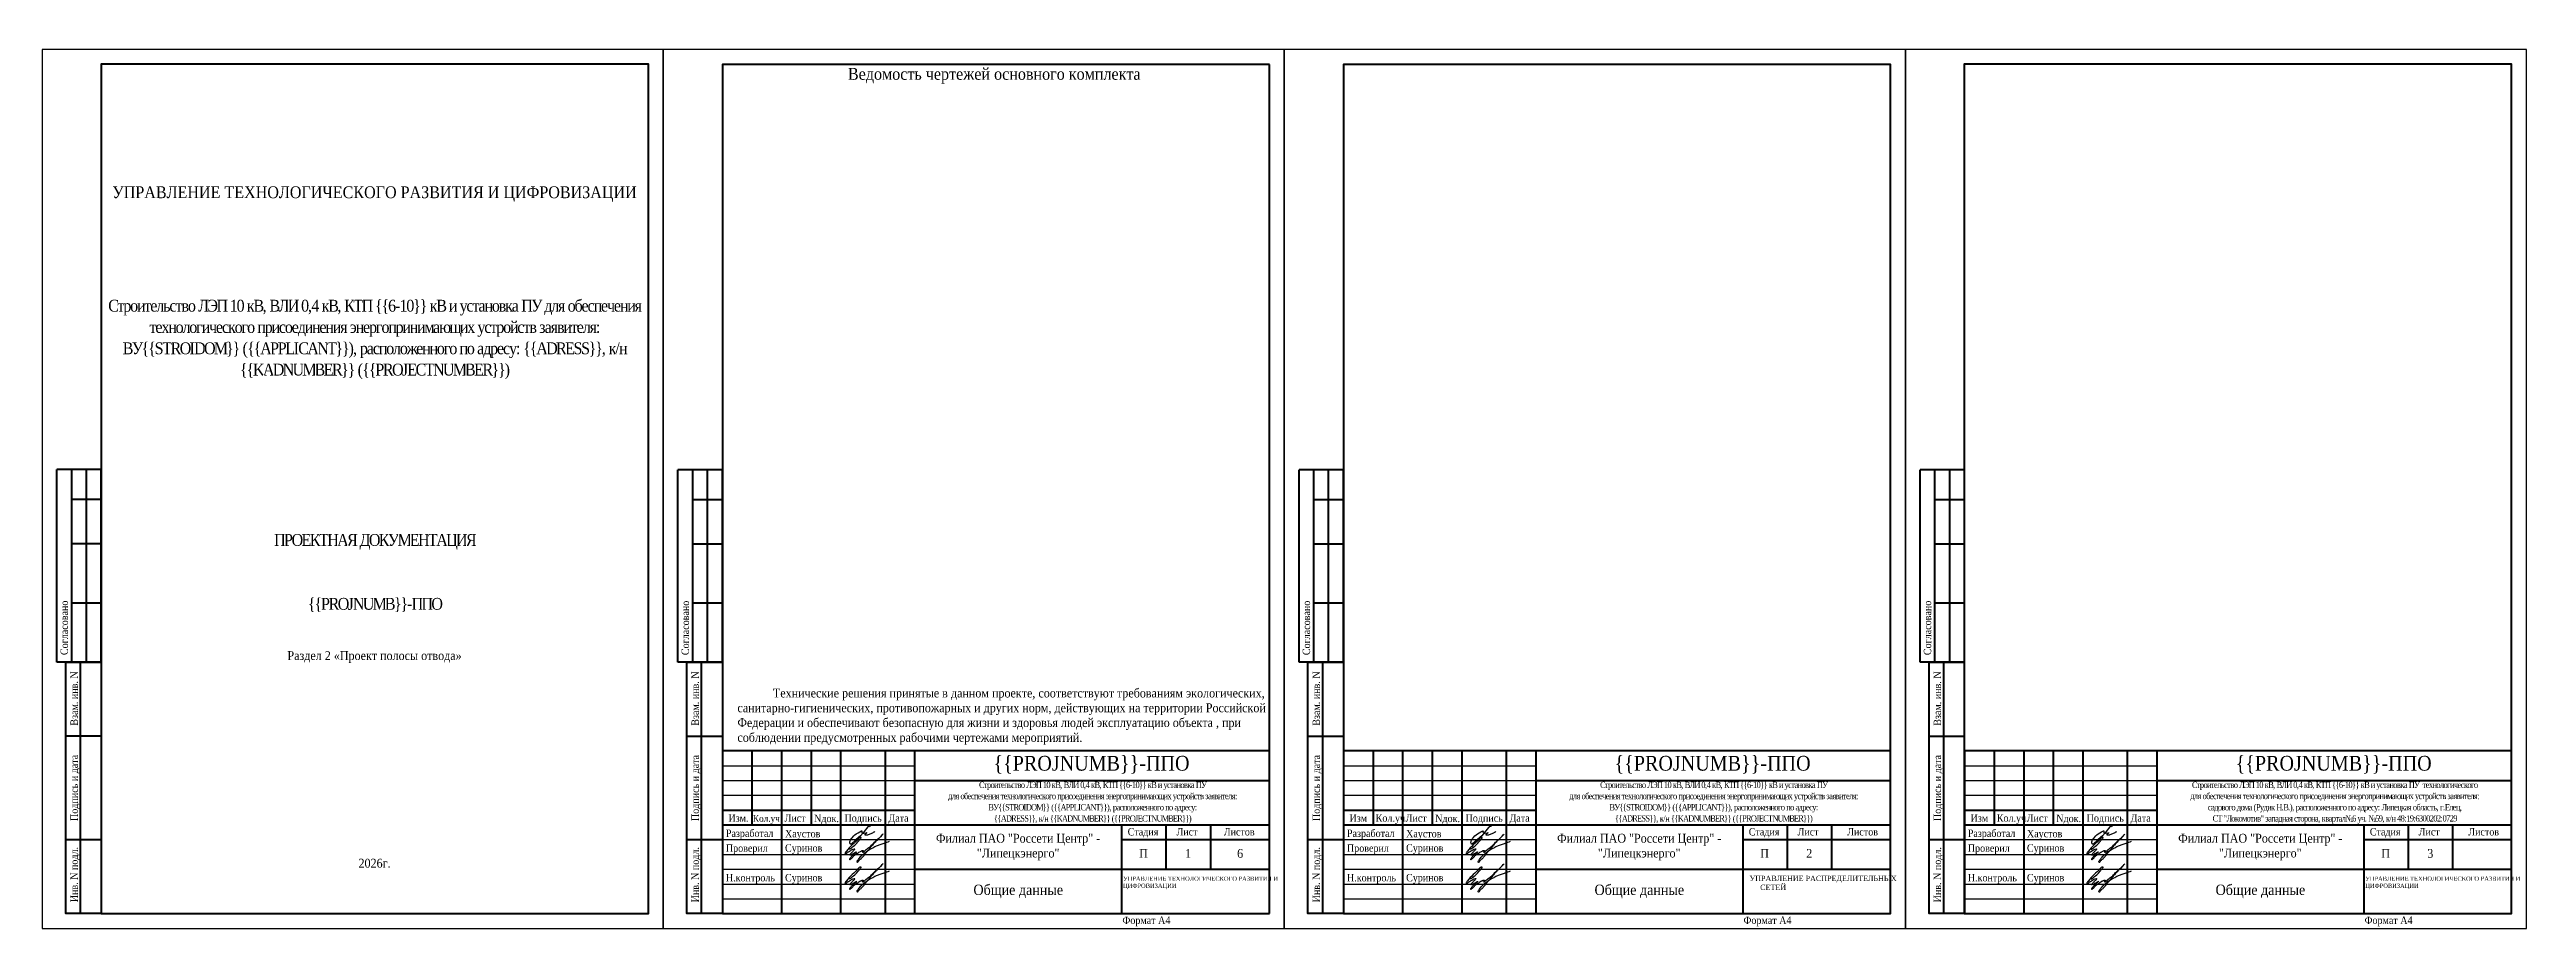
# Model space of a CAD drawing. Header units: millimetres. Extents: x 2446 to 10678, y 3616 to 3913.
# Drawn here: x 4338 to 5176, y 3616 to 3913 of the extents above; entities that cross this region are included whole.
import ezdxf

# ---------------------------------------------------------------- set-up
doc = ezdxf.new("R2010")
doc.units = ezdxf.units.MM
doc.layers.add('П', color=7, linetype='Continuous')
doc.layers.add('Чертеж', color=7, linetype='Continuous')
doc.styles.add('Simplex8', font='Times New Roman.ttf', dxfattribs={"height": 3.5})
doc.styles.add('стиль1', font='Times New Roman.ttf', dxfattribs={"width": 0.9})
doc.styles.add('стиль2', font='Times New Roman.ttf', dxfattribs={"width": 0.9, "height": 2.5})

# ---------------------------------------------------------------- blocks, each defined once
blk = doc.blocks.new('Штамп б')
at = {"lineweight": 70}
for points in [[(20, 0), (8, 0), (8, 85), (20, 85)], [(13, 0), (13, 85)], [(8, 60), (20, 60)], [(8, 25), (20, 25)]]:
    blk.add_lwpolyline(points, dxfattribs=at)
at = {"lineweight": 25, "style": 'Simplex8', "width": 0.9}
for s, p in [('Взам. инв. N', (12.06, 63.49)), ('Подпись и дата', (12.06, 31.28)), ('Инв. N подл.', (12.06, 3.82))]:
    blk.add_text(s, height=2.5, rotation=90, dxfattribs=at).set_placement(p)
blk = doc.blocks.new('A$C5B0935FB')
at = {"lineweight": 70}
for p, q in [((20, 65), (5, 65)), ((5, 0), (5, 65)), ((10, 55), (10, 65)), ((15, 0), (15, 65)), ((20, 0), (20, 65)), ((10, 40), (10, 55)), ((10, 55), (20, 55)), ((10, 20), (10, 40)), ((10, 40), (20, 40)), ((10, 0), (10, 20)), ((10, 20), (20, 20)), ((10, 0), (5, 0)), ((15, 0), (10, 0)), ((20, 0), (15, 0)), ((15, 0), (15, 0))]:
    blk.add_line(p, q, dxfattribs=at)
at = {"lineweight": 25, "style": 'стиль1', "width": 0.9}
blk.add_text('Согласовано', height=2.5, rotation=90, dxfattribs=at).set_placement((8.72, 2.35))
blk = doc.blocks.new('A$C7F1F469D')
at = {"color": 5, "lineweight": 25}
blk.add_spline([(-0.1, 1.78), (1.34, 2.93), (2.75, 4.33), (3.55, 5.31), (3.81, 5.64), (3.86, 5.8), (3.66, 5.81), (3.25, 5.7), (2.89, 5.36), (-1.09, 1.26), (-1.29, 0.98), (-1.47, 0.67), (-1.59, 0.28), (-1.54, 0.16), (-0.98, 0.55), (-0.42, 1.01), (0.34, 1.44), (1.08, 1.86), (1.69, 1.97), (1.62, 1.83), (1.26, 1.37), (0.56, 0.61), (0.16, 0.22), (0, 0), (0.24, -0.04), (0.82, 0.16), (1.44, 0.58), (2.18, 0.95), (2.33, 1.04), (1.93, 0.58), (1.28, 0.02), (0.64, -0.58), (0.1, -1.31), (-0.06, -1.68), (0.13, -1.59), (0.39, -1.41), (1.23, -0.56), (1.62, -0.16), (2.27, 0.27), (2.82, 0.65), (3.41, 1.04), (3.83, 1.25), (4.1, 1.35), (4.33, 1.44), (4.56, 1.45), (4.6, 1.35), (4.48, 1.19), (4.35, 0.92), (4.39, 0.82), (4.59, 0.91), (5.09, 1.34), (6.19, 2.18), (7.41, 3.21), (8.36, 4.22), (9.62, 5.31), (10.99, 6.68), (11.27, 6.98), (9.83, 5.51), (8.6, 4.26), (7.7, 3.28), (7.2, 2.7), (6.74, 2.12), (6.16, 1.41), (5.49, 0.62), (4.74, -0.34), (3.92, -1.29), (3.19, -1.94), (2.91, -2.31), (2.67, -2.58), (2.52, -2.55), (2.49, -2.26), (2.69, -1.9), (3.27, -1.11), (3.8, -0.52), (4.48, 0.07), (5.33, 0.79), (5.97, 1.29), (6.7, 1.77), (7.56, 2.21), (8.83, 2.91), (10.02, 3.35), (11.36, 3.83), (12.55, 4.24), (13.47, 4.57)], degree=3, dxfattribs=at)
blk = doc.blocks.new('Штамп фамилии')
at = {"layer": 'Чертеж', "color": 5, "lineweight": -2}
blk.add_lwpolyline([(47.56, 0.85), (47.63, 0.98), (47.71, 1.12), (47.75, 1.2), (47.79, 1.26), (47.82, 1.32), (47.85, 1.37), (47.85, 1.41), (47.85, 1.5), (47.83, 1.56), (47.8, 1.58), (47.75, 1.59), (47.69, 1.59), (47.65, 1.58), (47.6, 1.56), (47.53, 1.53), (47.47, 1.48), (47.41, 1.42), (47.34, 1.32), (45.35, -1.11), (44.5, -2.12), (43.04, -3.43), (41.29, -4.9), (41.18, -4.96), (41.1, -4.94), (41.06, -4.9), (41.02, -4.83), (40.95, -4.71), (40.89, -4.56), (40.88, -4.4), (40.88, -4.26), (40.91, -4.09), (40.95, -3.94), (40.99, -3.84), (41.05, -3.64), (41.14, -3.44), (41.38, -3.09), (41.64, -2.76), (42.23, -2.17), (42.59, -1.81), (43.05, -1.48), (43.63, -1.13), (44.19, -0.77), (44.85, -0.41), (44.92, -0.44), (44.94, -0.46), (44.95, -0.51), (44.89, -0.87), (44.97, -1.02), (45.03, -1.1), (45.09, -1.13), (45.19, -1.2), (45.35, -1.22), (45.55, -1.22), (46.39, -1.16), (46.48, -1.08), (46.54, -1.05), (46.56, -1.07), (46.57, -1.09), (46.56, -1.13), (46.54, -1.15), (46.53, -1.18), (46.48, -1.21), (46.37, -1.3), (46.01, -1.59), (45.97, -1.66), (45.96, -1.7), (45.96, -1.78), (45.99, -1.81), (46.12, -1.82), (46.26, -1.81), (46.68, -1.81), (46.77, -1.8), (46.92, -1.76), (47.12, -1.67), (48.59, -1.09), (48.75, -0.97), (48.9, -0.86), (49.05, -0.79), (49.15, -0.75), (49.3, -0.69)], dxfattribs=at)
at = {"layer": 'Чертеж', "color": 67, "lineweight": -2, "true_color": 0x727430}
for p in [(40.81, -8.53), (40.81, -18.55)]:
    blk.add_blockref('A$C7F1F469D', p, dxfattribs=at)
at = {"color": 7, "char_height": 2.5, "attachment_point": 4, "style": 'стиль1'}
for s, insert, width in [(' Разработал', (-1.9, -1.68), 17), (' Проверил', (-1.9, -6.68), 17), ('Хаустов', (18.94, -1.81), 20), (' Суринов', (18.1, -6.65), 20), (' Н.контроль', (-1.9, -16.68), 17), (' Суринов', (18.1, -16.68), 20)]:
    blk.add_mtext(s, dxfattribs=dict(at, insert=insert, width=width))
blk = doc.blocks.new('A$C31D65421')
blk.add_blockref('Штамп фамилии', (2.24, 18.43))

msp = doc.modelspace()

# ---------------------------------------------------------------- linework, layer by layer
at = {"layer": 'П', "linetype": 'Continuous', "lineweight": 0}
for points in [[(4335.515, 3912.947), (4545.515, 3912.947), (4545.515, 3615.947), (4335.515, 3615.947)], [(4545.515, 3912.947), (4755.515, 3912.947), (4755.515, 3615.947), (4545.515, 3615.947)], [(4755.515, 3912.947), (4965.515, 3912.947), (4965.515, 3615.947), (4755.515, 3615.947)]]:
    msp.add_lwpolyline(points, close=True, dxfattribs=at)
at = {"layer": 'П', "lineweight": 30}
for points in [[(4335.515, 3615.947), (4545.515, 3615.947), (4545.515, 3912.947), (4335.515, 3912.947)], [(4545.515, 3615.947), (4755.515, 3615.947), (4755.515, 3912.947), (4545.515, 3912.947)], [(4755.515, 3615.947), (4965.515, 3615.947), (4965.515, 3912.947), (4755.515, 3912.947)], [(4965.515, 3615.947), (5175.515, 3615.947), (5175.515, 3912.947), (4965.515, 3912.947)]]:
    msp.add_lwpolyline(points, close=True, dxfattribs=at)
at = {"layer": 'Чертеж', "lineweight": 70}
for p, q in [((4750.515, 3620.947), (4750.515, 3907.947)), ((4750.515, 3675.947), (4565.515, 3675.947)), ((4565.515, 3675.947), (4565.515, 3620.947)), ((4960.515, 3675.947), (4775.515, 3675.947)), ((4775.515, 3675.947), (4775.515, 3620.947)), ((5170.515, 3675.947), (4985.515, 3675.947)), ((4985.515, 3675.947), (4985.515, 3620.947))]:
    msp.add_line(p, q, dxfattribs=at)
msp.add_lwpolyline([(4355.531, 3620.981), (4540.531, 3620.981), (4540.531, 3907.981), (4355.531, 3907.981)], close=True, dxfattribs=at)
at = {"layer": 'Чертеж', "lineweight": 50}
msp.add_lwpolyline([(4750.515, 3907.947), (4565.515, 3907.947), (4565.515, 3620.947)], dxfattribs=at)
at = {"layer": 'Чертеж', "linetype": 'Continuous', "lineweight": 70}
for points in [[(4775.515, 3620.947), (4960.515, 3620.947), (4960.515, 3907.947), (4775.515, 3907.947)], [(4985.438, 3620.989), (5170.438, 3620.989), (5170.438, 3907.989), (4985.438, 3907.989)]]:
    msp.add_lwpolyline(points, close=True, dxfattribs=at)
at = {"layer": 'Чертеж', "lineweight": 30}
for points in [[(4565.515, 3670.947), (4630.515, 3670.947)], [(4775.515, 3670.947), (4840.515, 3670.947)], [(4985.515, 3670.947), (5050.515, 3670.947)], [(4565.515, 3665.947), (4630.515, 3665.947)], [(4565.515, 3660.947), (4630.515, 3660.947)], [(4775.515, 3665.947), (4840.515, 3665.947)], [(4775.515, 3660.947), (4840.515, 3660.947)], [(4985.515, 3665.947), (5050.515, 3665.947)], [(4985.515, 3660.947), (5050.515, 3660.947)], [(4565.515, 3645.947), (4630.515, 3645.947)], [(4775.515, 3645.947), (4840.515, 3645.947)], [(4985.515, 3645.947), (5050.515, 3645.947)], [(4565.515, 3640.947), (4630.515, 3640.947)], [(4565.515, 3635.947), (4630.515, 3635.947)], [(4775.515, 3640.947), (4840.515, 3640.947)], [(4775.515, 3635.947), (4840.515, 3635.947)], [(4985.515, 3640.947), (5050.515, 3640.947)], [(4985.515, 3635.947), (5050.515, 3635.947)], [(4565.515, 3630.947), (4630.515, 3630.947)], [(4775.515, 3630.947), (4840.515, 3630.947)], [(4985.515, 3630.947), (5050.515, 3630.947)], [(4565.515, 3625.947), (4630.515, 3625.947)], [(4775.515, 3625.947), (4840.515, 3625.947)], [(4985.515, 3625.947), (5050.515, 3625.947)]]:
    msp.add_lwpolyline(points, dxfattribs=at)
at = {"layer": 'Чертеж', "lineweight": 70}
for points in [[(4575.515, 3675.947), (4575.515, 3650.947)], [(4585.515, 3675.947), (4585.515, 3620.947)], [(4595.515, 3675.947), (4595.515, 3650.947)], [(4605.515, 3675.947), (4605.515, 3620.947)], [(4620.515, 3675.947), (4620.515, 3620.947)], [(4630.515, 3675.947), (4630.515, 3620.947)], [(4785.515, 3675.947), (4785.515, 3650.947)], [(4795.515, 3675.947), (4795.515, 3620.947)], [(4805.515, 3675.947), (4805.515, 3650.947)], [(4815.515, 3675.947), (4815.515, 3620.947)], [(4830.515, 3675.947), (4830.515, 3620.947)], [(4840.515, 3675.947), (4840.515, 3620.947)], [(4995.515, 3675.947), (4995.515, 3650.947)], [(5005.515, 3675.947), (5005.515, 3620.947)], [(5015.515, 3675.947), (5015.515, 3650.947)], [(5025.515, 3675.947), (5025.515, 3620.947)], [(5040.515, 3675.947), (5040.515, 3620.947)], [(5050.515, 3675.947), (5050.515, 3620.947)], [(4630.515, 3665.947), (4750.515, 3665.947)], [(4840.515, 3665.947), (4960.515, 3665.947)], [(5050.515, 3665.947), (5170.515, 3665.947)], [(4565.515, 3655.947), (4630.515, 3655.947)], [(4775.515, 3655.947), (4840.515, 3655.947)], [(4985.515, 3655.947), (5050.515, 3655.947)], [(4565.515, 3650.947), (4750.515, 3650.947)], [(4700.515, 3650.947), (4700.515, 3620.947)], [(4700.515, 3645.947), (4750.515, 3645.947)], [(4715.515, 3650.947), (4715.515, 3635.947)], [(4730.515, 3650.947), (4730.515, 3635.947)], [(4775.515, 3650.947), (4960.515, 3650.947)], [(4910.515, 3650.947), (4910.515, 3620.947)], [(4910.515, 3645.947), (4960.515, 3645.947)], [(4925.515, 3650.947), (4925.515, 3635.947)], [(4940.515, 3650.947), (4940.515, 3635.947)], [(4985.515, 3650.947), (5170.515, 3650.947)], [(5120.515, 3650.947), (5120.515, 3620.947)], [(5120.515, 3645.947), (5170.515, 3645.947)], [(5135.515, 3650.947), (5135.515, 3635.947)], [(5150.515, 3650.947), (5150.515, 3635.947)], [(4630.515, 3635.947), (4750.515, 3635.947)], [(4840.515, 3635.947), (4960.515, 3635.947)], [(5050.515, 3635.947), (5170.515, 3635.947)], [(4565.515, 3620.947), (4750.515, 3620.947)]]:
    msp.add_lwpolyline(points, dxfattribs=at)

# ---------------------------------------------------------------- block references
at = {"layer": 'Чертеж'}
for p in [(4335.531, 3705.981), (4545.515, 3705.947), (4755.515, 3705.947), (4965.515, 3705.947)]:
    msp.add_blockref('A$C5B0935FB', p, dxfattribs=at)
at = {"layer": 'Чертеж', "lineweight": 25}
for p in [(4335.531, 3620.981), (4545.515, 3620.947), (4755.515, 3620.947), (4965.515, 3620.947)]:
    msp.add_blockref('Штамп б', p, dxfattribs=at)
at = {"layer": 'Чертеж', "linetype": 'Continuous', "lineweight": 0}
for p in [(4565.515, 3630.947), (4775.515, 3630.947), (4985.438, 3630.947)]:
    msp.add_blockref('A$C31D65421', p, dxfattribs=at)

# ---------------------------------------------------------------- texts
at = {"layer": 'Чертеж', "lineweight": 25, "style": 'стиль1', "width": 0.9}
for s, height, p in [('Ведомость чертежей основного комплекта  ', 4, (4607.979, 3902.733)), ('Изм.', 2.5, (4567.567, 3652.019)), ('Кол.уч.', 2.3, (4575.839, 3651.983)), ('Лист', 2.5, (4586.547, 3652.019)), ('Nдок.', 2.5, (4596.537, 3651.876)), ('Подпись', 2.5, (4606.812, 3652.019)), ('Дата', 2.5, (4621.653, 3652.019)), ('Изм', 2.5, (4777.567, 3652.019)), ('Кол.уч.', 2.5, (4786.415, 3652.019)), ('Лист', 2.5, (4796.547, 3652.019)), ('Nдок.', 2.5, (4806.537, 3651.876)), ('Подпись', 2.5, (4816.812, 3652.019)), ('Дата', 2.5, (4831.653, 3652.019)), ('Изм', 2.5, (4987.567, 3652.019)), ('Кол.уч.', 2.5, (4996.415, 3652.019)), ('Лист', 2.5, (5006.547, 3652.019)), ('Nдок.', 2.5, (5016.537, 3651.876)), ('Подпись', 2.5, (5026.812, 3652.019)), ('Дата', 2.5, (5041.653, 3652.019)), ('Стадия', 2.5, (4702.562, 3647.365)), ('Лист', 2.5, (4719.072, 3647.365)), ('Листов', 2.5, (4735.058, 3647.365)), ('Стадия', 2.5, (4912.562, 3647.365)), ('Лист', 2.5, (4929.072, 3647.365)), ('Листов', 2.5, (4945.832, 3647.365)), ('Стадия', 2.5, (5122.562, 3647.365)), ('Лист', 2.5, (5139.072, 3647.365)), ('Листов', 2.5, (5155.832, 3647.365)), ('П', 3, (4706.439, 3639.807)), ('1', 3, (4721.984, 3639.807)), ('6', 3, (4739.561, 3639.807)), ('П', 3, (4916.439, 3639.807)), ('2', 3, (4931.984, 3639.807)), ('П', 3, (5126.439, 3639.807)), ('3', 3, (5141.984, 3639.807)), ('Формат А4', 2.5, (4700.775, 3617.474)), ('Формат А4', 2.5, (4910.775, 3617.474)), ('Формат А4', 2.5, (5120.775, 3617.474))]:
    msp.add_text(s, height=height, dxfattribs=at).set_placement(p)
at = {"layer": 'Чертеж', "color": 1, "lineweight": 20, "insert": (4355.405, 3907.908), "char_height": 5, "width": 185.01678, "attachment_point": 1, "style": 'стиль1'}
msp.add_mtext('\\pxqc,t19;{\\C256;\\P\\P\\H0.36x;\\P\\P\\P\\P\\P\\H0.94444x;\\P\\H2.353x;\\P\\ptz;\\fTimes New Roman|b0|i0|c204|p16;\\H0.99998x;УПРАВЛЕНИЕ ТЕХНОЛОГИЧЕСКОГО РАЗВИТИЯ И ЦИФРОВИЗАЦИИ\\H0.75004x;\\P\\P\\P\\P\\pt19;\\fTimes New Roman|b0|i0|c204|p18;\\H1.6667x;\\P\\P\\psm1.0792,tz;\\H0.79994x;\\T0.8;Строительство ЛЭП 10 кВ, ВЛИ 0,4 кВ, КТП \\{\\{6-10\\}\\} кВ и установка ПУ для обеспечения технологического присоединения энергопринимающих устройств заявителя: ВУ\\{\\{STROIDOM\\}\\} (\\{\\{APPLICANT\\}\\}), расположенного по адресу: \\{\\{ADRESS\\}\\}, к/н \\{\\{KADNUMBER\\}\\} (\\{\\{PROJECTNUMBER\\}\\})\\P\\ps*;\\P\\P\\pt19;\\P\\P\\P\\P\\PПРОЕКТНАЯ ДОКУМЕНТАЦИЯ\\P\\P\\P\\{\\{PROJNUMB\\}\\}-ППО\\P\\H1.5x;\\T1;\\P\\H0.5x;Раздел 2 «Проект полосы отвода»\\P\\P\\P\\pi1.9542,t1.1833;\\P\\pi0,t19;\\P\\P\\P\\P\\P\\P\\P\\P\\P2026г.}', dxfattribs=at)
at = {"layer": 'Чертеж', "insert": (4570.609, 3697.006), "char_height": 3, "width": 185, "attachment_point": 1, "style": 'стиль2'}
msp.add_mtext('^IТехнические решения принятые в данном проекте, соответствуют требованиям экологических, санитарно-гигиенических, противопожарных и других норм, действующих на территории Российской Федерации и обеспечивают безопасную для жизни и здоровья людей эксплуатацию объекта , при соблюдении предусмотренных рабочими чертежами мероприятий.\\P\\P\\pxi16;      ', dxfattribs=at)
at = {"layer": 'Чертеж', "lineweight": 25, "attachment_point": 5}
for s, insert, char_height, width, style in [('\\{\\{PROJNUMB\\}\\}-ППО', (4690.319, 3671.259), 5, 119.88502, 'стиль2'), ('\\{\\{PROJNUMB\\}\\}-ППО', (4900.319, 3671.259), 5, 119.88502, 'стиль2'), ('\\{\\{PROJNUMB\\}\\}-ППО', (5110.319, 3671.259), 5, 119.88502, 'стиль2'), ('\\pxsm1.0792;{\\T0.85;Строительство ЛЭП 10 кВ, ВЛИ 0,4 кВ, КТП \\{\\{6-10\\}\\} кВ и установка ПУ  \\Pдля обеспечения технологического присоединения энергопринимающих устройств заявителя: \\PВУ\\{\\{STROIDOM\\}\\} (\\{\\{APPLICANT\\}\\}), расположенного по адресу:\\P\\{\\{ADRESS\\}\\}, к/н \\{\\{KADNUMBER\\}\\} (\\{\\{PROJECTNUMBER\\}\\})}', (4690.683, 3658.447), 2.1, 119.6632, 'стиль1'), ('\\pxsm1.0792;{\\T0.85;Строительство ЛЭП 10 кВ, ВЛИ 0,4 кВ, КТП \\{\\{6-10\\}\\} кВ и установка ПУ  \\Pдля обеспечения технологического присоединения энергопринимающих устройств заявителя: \\PВУ\\{\\{STROIDOM\\}\\} (\\{\\{APPLICANT\\}\\}), расположенного по адресу:\\P\\{\\{ADRESS\\}\\}, к/н \\{\\{KADNUMBER\\}\\} (\\{\\{PROJECTNUMBER\\}\\})}', (4900.683, 3658.447), 2.1, 119.6632, 'стиль1'), ('\\pxsm1.0792,qc;{\\T0.8;Строительство ЛЭП 10 кВ, ВЛИ 0,4 кВ, КТП \\{\\{6-10\\}\\} кВ и установка ПУ  технологического\\Pдля обеспечения технологического присоединения энергопринимающих устройств заявителя: \\Pсадового дома (Рудик Н.В.), расположенного по адресу: Липецкая область, г.Елец, \\P\\ps*;СТ "Локомотив" западная сторона, квартал№6 уч. №59, к/н 48:19:6300202:0729}', (5110.683, 3658.447), 2.1, 119.6632, 'стиль1'), ('Филиал ПАО "Россети Центр" - "Липецкэнерго"', (4665.515, 3643.447), 3, 70, 'стиль2'), ('Филиал ПАО "Россети Центр" - "Липецкэнерго"', (4875.515, 3643.447), 3, 70, 'стиль2'), ('Филиал ПАО "Россети Центр" - "Липецкэнерго"', (5085.515, 3643.447), 3, 70, 'стиль2'), ('Общие данные', (4665.559, 3628.447), 3.5, 70.08803, 'стиль1'), ('\\pxql;{\\fTimes New Roman|b0|i0|c204|p16;\\H0.8x;УПРАВЛЕНИЕ ТЕХНОЛОГИЧЕСКОГО РАЗВИТИЯ И ЦИФРОВИЗАЦИИ}', (4728.11, 3631.338), 1.8, 54.19561, 'стиль2'), ('Общие данные', (4875.559, 3628.447), 3.5, 70.08803, 'стиль1'), ('\\pxi1,sm1,ql;{\\fTimes New Roman|b0|i0|c204|p16;УПРАВЛЕНИЕ РАСПРЕДЕЛИТЕЛЬНЫХ\\P\\pi3;СЕТЕЙ}', (4938.11, 3631.338), 1.8, 54.19561, 'стиль2'), ('Общие данные', (5085.559, 3628.447), 3.5, 70.08803, 'стиль1'), ('\\pxql;{\\fTimes New Roman|b0|i0|c204|p16;\\H0.8x;УПРАВЛЕНИЕ ТЕХНОЛОГИЧЕСКОГО РАЗВИТИЯ И ЦИФРОВИЗАЦИИ}', (5148.11, 3631.338), 1.8, 54.19561, 'стиль2')]:
    msp.add_mtext(s, dxfattribs=dict(at, insert=insert, char_height=char_height, width=width, style=style))

doc.saveas('drawing.dxf')
